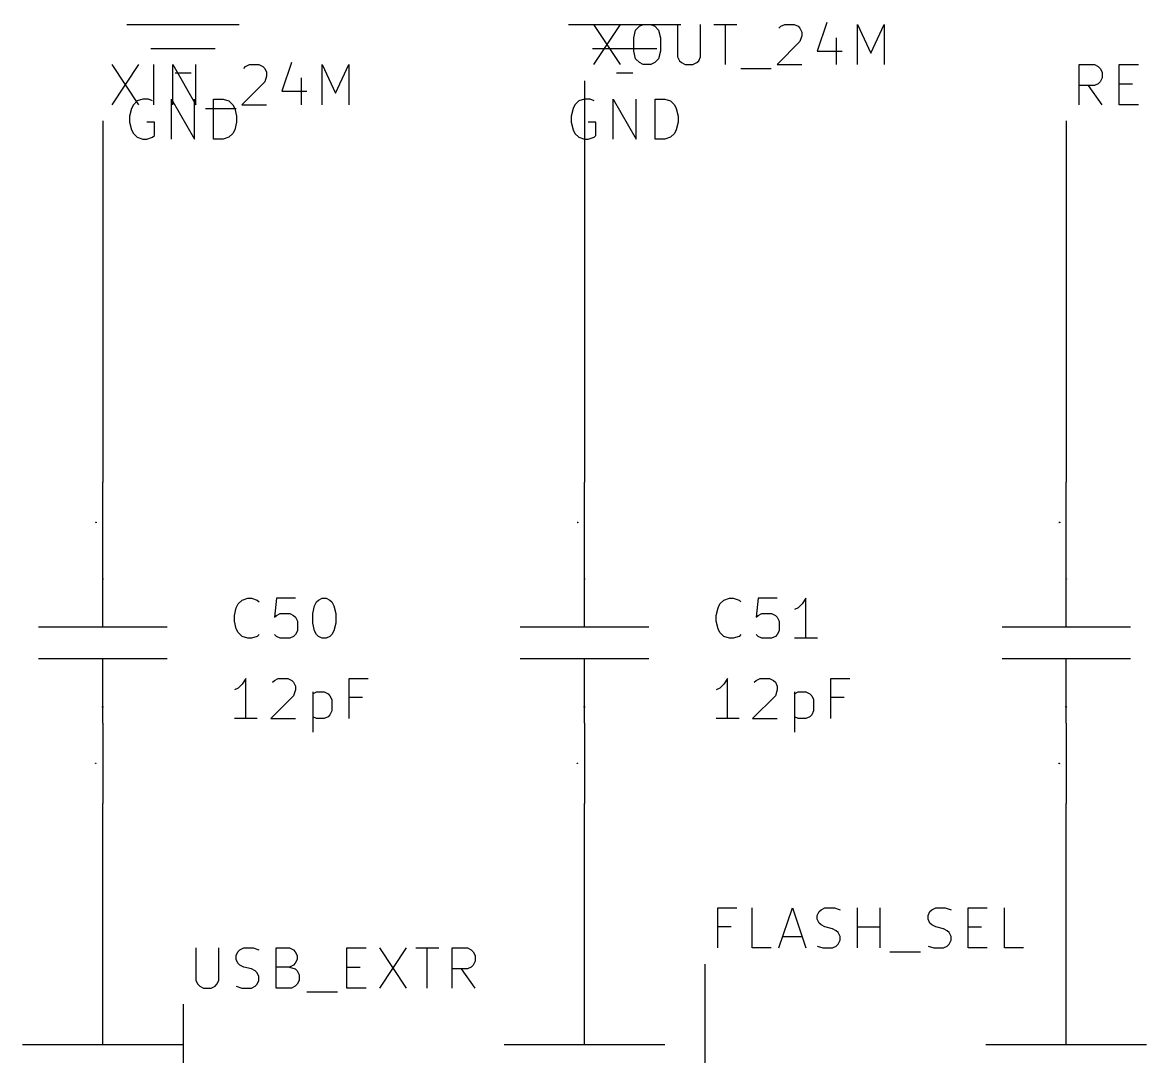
# Model space of a CAD drawing. Header units: millimetres. Extents: x 6 to 290, y -200 to -4.
# Drawn here: x 6.35 to 41.91, y -66.42 to -33.72 of the extents above; entities that cross this region are included whole.
import ezdxf

# ---------------------------------------------------------------- set-up
doc = ezdxf.new("R2010")
doc.units = ezdxf.units.MM
for name, color, linetype in [('GREENSIXTYFIVE', 129, 'CONTINUOUS'), ('LIGHTGREEN', 92, 'CONTINUOUS'), ('LIGHTRED', 12, 'CONTINUOUS'), ('RED', 14, 'CONTINUOUS'), ('REDSIX', 19, 'CONTINUOUS')]:
    doc.layers.add(name, color=color, linetype=linetype)

msp = doc.modelspace()

# ---------------------------------------------------------------- linework, layer by layer
at = {"layer": 'GREENSIXTYFIVE', "linetype": 'CONTINUOUS'}
for p, q in [((9.9786, -36.1997), (9.8576, -36.3207)), ((10.16, -36.1392), (9.9786, -36.1997)), ((10.3414, -36.1392), (10.16, -36.1392)), ((10.4624, -36.1997), (10.3414, -36.1392)), ((11.0671, -37.4092), (11.0671, -36.1392)), ((11.0671, -36.1392), (11.7928, -37.4092)), ((11.7928, -37.4092), (11.7928, -36.1392)), ((12.3976, -37.4092), (12.3976, -36.1392)), ((12.3976, -36.1392), (12.7, -36.1392)), ((12.7, -36.1392), (12.8814, -36.1997)), ((12.8814, -36.1997), (13.0024, -36.3207)), ((23.9486, -36.1997), (23.8276, -36.3207)), ((24.13, -36.1392), (23.9486, -36.1997)), ((24.3114, -36.1392), (24.13, -36.1392)), ((24.4324, -36.1997), (24.3114, -36.1392)), ((25.0371, -37.4092), (25.0371, -36.1392)), ((25.0371, -36.1392), (25.7628, -37.4092)), ((25.7628, -37.4092), (25.7628, -36.1392)), ((26.3676, -37.4092), (26.3676, -36.1392)), ((26.3676, -36.1392), (26.67, -36.1392)), ((26.67, -36.1392), (26.8514, -36.1997)), ((26.8514, -36.1997), (26.9724, -36.3207)), ((9.7971, -36.4416), (9.7367, -36.6835)), ((9.8576, -36.3207), (9.7971, -36.4416)), ((13.0024, -36.3207), (13.0629, -36.4416)), ((13.0629, -36.4416), (13.1233, -36.6835)), ((23.7671, -36.4416), (23.7067, -36.6835)), ((23.8276, -36.3207), (23.7671, -36.4416)), ((26.9724, -36.3207), (27.0329, -36.4416)), ((27.0329, -36.4416), (27.0933, -36.6835)), ((9.7367, -36.6835), (9.7367, -36.8649)), ((9.7367, -36.8649), (9.7971, -37.1068)), ((10.5228, -36.8649), (10.2809, -36.8649)), ((10.5228, -37.2883), (10.5228, -36.8649)), ((13.1233, -36.8649), (13.0629, -37.1068)), ((13.1233, -36.6835), (13.1233, -36.8649)), ((23.7067, -36.6835), (23.7067, -36.8649)), ((23.7067, -36.8649), (23.7671, -37.1068)), ((24.4928, -36.8649), (24.2509, -36.8649)), ((24.4928, -37.2883), (24.4928, -36.8649)), ((27.0933, -36.8649), (27.0329, -37.1068)), ((27.0933, -36.6835), (27.0933, -36.8649)), ((9.7971, -37.1068), (9.8576, -37.2278)), ((9.8576, -37.2278), (9.9786, -37.3488)), ((10.4624, -37.3488), (10.5228, -37.2883)), ((13.0024, -37.2278), (12.8814, -37.3488)), ((13.0629, -37.1068), (13.0024, -37.2278)), ((23.7671, -37.1068), (23.8276, -37.2278)), ((23.8276, -37.2278), (23.9486, -37.3488)), ((24.4324, -37.3488), (24.4928, -37.2883)), ((26.9724, -37.2278), (26.8514, -37.3488)), ((27.0329, -37.1068), (26.9724, -37.2278)), ((9.9786, -37.3488), (10.16, -37.4092)), ((10.16, -37.4092), (10.2809, -37.4092)), ((10.2809, -37.4092), (10.4624, -37.3488)), ((12.7, -37.4092), (12.3976, -37.4092)), ((12.8814, -37.3488), (12.7, -37.4092)), ((23.9486, -37.3488), (24.13, -37.4092)), ((24.13, -37.4092), (24.2509, -37.4092)), ((24.2509, -37.4092), (24.4324, -37.3488)), ((26.67, -37.4092), (26.3676, -37.4092)), ((26.8514, -37.3488), (26.67, -37.4092)), ((8.9018, -51.3201), (8.8764, -51.3201)), ((8.8764, -51.3201), (8.88, -51.3225)), ((8.88, -51.3225), (8.8824, -51.3249)), ((8.8824, -51.3249), (8.8836, -51.3273)), ((8.9018, -51.3128), (8.9018, -51.3273)), ((24.1418, -51.3201), (24.1164, -51.3201)), ((24.1164, -51.3201), (24.12, -51.3225)), ((24.12, -51.3225), (24.1224, -51.3249)), ((24.1224, -51.3249), (24.1236, -51.3273)), ((24.1418, -51.3128), (24.1418, -51.3273)), ((39.3818, -51.3201), (39.3564, -51.3201)), ((39.3564, -51.3201), (39.36, -51.3225)), ((39.36, -51.3225), (39.3624, -51.3249)), ((39.3624, -51.3249), (39.3636, -51.3273)), ((39.3818, -51.3128), (39.3818, -51.3273)), ((13.0531, -52.4687), (13.1135, -52.2268)), ((13.1135, -52.2268), (13.174, -52.1059)), ((13.174, -52.1059), (13.295, -51.9849)), ((13.295, -51.9849), (13.4764, -51.9244)), ((13.4764, -51.9244), (13.5973, -51.9244)), ((13.5973, -51.9244), (13.7788, -51.9849)), ((13.7788, -51.9849), (13.8392, -52.0454)), ((14.3835, -51.9244), (14.3231, -52.5292)), ((14.9883, -51.9244), (14.3835, -51.9244)), ((15.5326, -52.4082), (15.593, -52.1663)), ((15.593, -52.1663), (15.6535, -52.0454)), ((15.6535, -52.0454), (15.714, -51.9849)), ((15.714, -51.9849), (15.8349, -51.9244)), ((15.8349, -51.9244), (15.9559, -51.9244)), ((15.9559, -51.9244), (16.0768, -51.9849)), ((16.0768, -51.9849), (16.1373, -52.0454)), ((16.1373, -52.0454), (16.1978, -52.1663)), ((16.1978, -52.1663), (16.2583, -52.4082)), ((28.2931, -52.4687), (28.3535, -52.2268)), ((28.3535, -52.2268), (28.414, -52.1059)), ((28.414, -52.1059), (28.535, -51.9849)), ((28.535, -51.9849), (28.7164, -51.9244)), ((28.7164, -51.9244), (28.8373, -51.9244)), ((28.8373, -51.9244), (29.0188, -51.9849)), ((29.0188, -51.9849), (29.0792, -52.0454)), ((29.6235, -51.9244), (29.5631, -52.5292)), ((30.2283, -51.9244), (29.6235, -51.9244)), ((30.8935, -52.2268), (30.7726, -52.2873)), ((31.0145, -52.1059), (30.8935, -52.2268)), ((31.1354, -51.9244), (31.0145, -52.1059)), ((31.1354, -53.1944), (31.1354, -51.9244)), ((13.0531, -52.6501), (13.0531, -52.4687)), ((14.3231, -52.5292), (14.3835, -52.4687)), ((14.3835, -52.4687), (14.5045, -52.4082)), ((14.5045, -52.4082), (14.8069, -52.4082)), ((14.8069, -52.4082), (14.9278, -52.4687)), ((14.9278, -52.4687), (14.9883, -52.5292)), ((14.9883, -52.5292), (15.0488, -52.6501)), ((15.5326, -52.7106), (15.5326, -52.4082)), ((16.2583, -52.4082), (16.2583, -52.7106)), ((28.2931, -52.6501), (28.2931, -52.4687)), ((29.5631, -52.5292), (29.6235, -52.4687)), ((29.6235, -52.4687), (29.7445, -52.4082)), ((29.7445, -52.4082), (30.0469, -52.4082)), ((30.0469, -52.4082), (30.1678, -52.4687)), ((30.1678, -52.4687), (30.2283, -52.5292)), ((30.2283, -52.5292), (30.2888, -52.6501)), ((13.1135, -52.892), (13.0531, -52.6501)), ((13.174, -53.013), (13.1135, -52.892)), ((15.0488, -52.9525), (14.9883, -53.0735)), ((15.0488, -52.6501), (15.0488, -52.9525)), ((15.593, -52.9525), (15.5326, -52.7106)), ((15.6535, -53.0735), (15.593, -52.9525)), ((16.1978, -52.9525), (16.1373, -53.0735)), ((16.2583, -52.7106), (16.1978, -52.9525)), ((28.3535, -52.892), (28.2931, -52.6501)), ((28.414, -53.013), (28.3535, -52.892)), ((30.2888, -52.9525), (30.2283, -53.0735)), ((30.2888, -52.6501), (30.2888, -52.9525)), ((13.295, -53.134), (13.174, -53.013)), ((13.4764, -53.1944), (13.295, -53.134)), ((13.5973, -53.1944), (13.4764, -53.1944)), ((13.7788, -53.134), (13.5973, -53.1944)), ((13.8392, -53.0735), (13.7788, -53.134)), ((14.3835, -53.134), (14.3231, -53.0735)), ((14.5045, -53.1944), (14.3835, -53.134)), ((14.8069, -53.1944), (14.5045, -53.1944)), ((14.9278, -53.134), (14.8069, -53.1944)), ((14.9883, -53.0735), (14.9278, -53.134)), ((15.714, -53.134), (15.6535, -53.0735)), ((15.8349, -53.1944), (15.714, -53.134)), ((15.9559, -53.1944), (15.8349, -53.1944)), ((16.0768, -53.134), (15.9559, -53.1944)), ((16.1373, -53.0735), (16.0768, -53.134)), ((28.535, -53.134), (28.414, -53.013)), ((28.7164, -53.1944), (28.535, -53.134)), ((28.8373, -53.1944), (28.7164, -53.1944)), ((29.0188, -53.134), (28.8373, -53.1944)), ((29.0792, -53.0735), (29.0188, -53.134)), ((29.6235, -53.134), (29.5631, -53.0735)), ((29.7445, -53.1944), (29.6235, -53.134)), ((30.0469, -53.1944), (29.7445, -53.1944)), ((30.1678, -53.134), (30.0469, -53.1944)), ((30.2283, -53.0735), (30.1678, -53.134)), ((31.4983, -53.1944), (30.7726, -53.1944)), ((13.295, -54.6459), (13.174, -54.7668)), ((13.4159, -54.4644), (13.295, -54.6459)), ((13.4159, -55.7344), (13.4159, -54.4644)), ((14.2626, -54.5854), (14.323, -54.5249)), ((14.323, -54.5249), (14.444, -54.4644)), ((14.444, -54.4644), (14.7464, -54.4644)), ((14.7464, -54.4644), (14.8673, -54.5249)), ((14.8673, -54.5249), (14.9278, -54.5854)), ((14.9278, -54.5854), (14.9883, -54.7063)), ((14.9883, -54.7063), (14.9883, -54.8273)), ((16.6815, -55.7344), (16.6815, -54.4644)), ((16.6815, -54.4644), (17.2863, -54.4644)), ((28.535, -54.6459), (28.414, -54.7668)), ((28.6559, -54.4644), (28.535, -54.6459)), ((28.6559, -55.7344), (28.6559, -54.4644)), ((29.5026, -54.5854), (29.563, -54.5249)), ((29.563, -54.5249), (29.684, -54.4644)), ((29.684, -54.4644), (29.9864, -54.4644)), ((29.9864, -54.4644), (30.1073, -54.5249)), ((30.1073, -54.5249), (30.1678, -54.5854)), ((30.1678, -54.5854), (30.2283, -54.7063)), ((30.2283, -54.7063), (30.2283, -54.8273)), ((31.9215, -55.7344), (31.9215, -54.4644)), ((31.9215, -54.4644), (32.5263, -54.4644)), ((13.174, -54.7668), (13.0531, -54.8273)), ((14.9278, -55.0087), (14.2021, -55.7344)), ((14.9883, -54.8273), (14.9278, -55.0087)), ((15.5325, -54.8878), (15.5325, -56.1578)), ((15.5325, -54.9482), (15.6535, -54.8878)), ((15.6535, -54.8878), (15.8954, -54.8878)), ((15.8954, -54.8878), (16.0163, -54.9482)), ((16.0163, -54.9482), (16.0768, -55.0087)), ((16.0768, -55.0087), (16.1373, -55.1297)), ((17.1049, -55.0692), (16.6815, -55.0692)), ((28.414, -54.7668), (28.2931, -54.8273)), ((30.1678, -55.0087), (29.4421, -55.7344)), ((30.2283, -54.8273), (30.1678, -55.0087)), ((30.7725, -54.8878), (30.7725, -56.1578)), ((30.7725, -54.9482), (30.8935, -54.8878)), ((30.8935, -54.8878), (31.1354, -54.8878)), ((31.1354, -54.8878), (31.2563, -54.9482)), ((31.2563, -54.9482), (31.3168, -55.0087)), ((31.3168, -55.0087), (31.3773, -55.1297)), ((32.3449, -55.0692), (31.9215, -55.0692)), ((8.8764, -55.3574), (8.8776, -55.355)), ((8.8764, -55.3635), (8.8764, -55.3574)), ((8.8776, -55.3659), (8.8764, -55.3635)), ((8.8776, -55.355), (8.8788, -55.3538)), ((8.8788, -55.3671), (8.8776, -55.3659)), ((8.8788, -55.3538), (8.8812, -55.3526)), ((8.8812, -55.3526), (8.8836, -55.3526)), ((8.8836, -55.3526), (8.8872, -55.3538)), ((8.8872, -55.3538), (8.9018, -55.3683)), ((8.9018, -55.3683), (8.9018, -55.3526)), ((16.1373, -55.1297), (16.1373, -55.4925)), ((24.1164, -55.3574), (24.1176, -55.355)), ((24.1164, -55.3635), (24.1164, -55.3574)), ((24.1176, -55.3659), (24.1164, -55.3635)), ((24.1176, -55.355), (24.1188, -55.3538)), ((24.1188, -55.3671), (24.1176, -55.3659)), ((24.1188, -55.3538), (24.1212, -55.3526)), ((24.1212, -55.3526), (24.1236, -55.3526)), ((24.1236, -55.3526), (24.1272, -55.3538)), ((24.1272, -55.3538), (24.1418, -55.3683)), ((24.1418, -55.3683), (24.1418, -55.3526)), ((31.3773, -55.1297), (31.3773, -55.4925)), ((39.3564, -55.3574), (39.3576, -55.355)), ((39.3564, -55.3635), (39.3564, -55.3574)), ((39.3576, -55.3659), (39.3564, -55.3635)), ((39.3576, -55.355), (39.3588, -55.3538)), ((39.3588, -55.3671), (39.3576, -55.3659)), ((39.3588, -55.3538), (39.3612, -55.3526)), ((39.3612, -55.3526), (39.3636, -55.3526)), ((39.3636, -55.3526), (39.3672, -55.3538)), ((39.3672, -55.3538), (39.3818, -55.3683)), ((39.3818, -55.3683), (39.3818, -55.3526)), ((13.7788, -55.7344), (13.0531, -55.7344)), ((14.2021, -55.7344), (14.9883, -55.7344)), ((15.6535, -55.7344), (15.5325, -55.674)), ((15.8954, -55.7344), (15.6535, -55.7344)), ((16.0163, -55.674), (15.8954, -55.7344)), ((16.0768, -55.6135), (16.0163, -55.674)), ((16.1373, -55.4925), (16.0768, -55.6135)), ((29.0188, -55.7344), (28.2931, -55.7344)), ((29.4421, -55.7344), (30.2283, -55.7344)), ((30.8935, -55.7344), (30.7725, -55.674)), ((31.1354, -55.7344), (30.8935, -55.7344)), ((31.2563, -55.674), (31.1354, -55.7344)), ((31.3168, -55.6135), (31.2563, -55.674)), ((31.3773, -55.4925), (31.3168, -55.6135))]:
    msp.add_line(p, q, dxfattribs=at)
at = {"layer": 'LIGHTGREEN', "linetype": 'CONTINUOUS'}
for p, q in [((24.13, -35.56), (24.13, -48.26)), ((8.89, -36.83), (8.89, -48.26)), ((39.37, -36.83), (39.37, -48.26)), ((8.89, -63.5), (8.89, -58.42)), ((24.13, -63.5), (24.13, -58.42)), ((39.37, -63.5), (39.37, -58.42)), ((27.94, -63.5), (27.94, -77.47)), ((11.43, -64.77), (11.43, -77.47))]:
    msp.add_line(p, q, dxfattribs=at)
at = {"layer": 'LIGHTRED', "linetype": 'CONTINUOUS'}
for p, q in [((8.6837, -49.53), (8.6583, -49.53)), ((8.6583, -49.53), (8.6619, -49.5324)), ((8.6619, -49.5324), (8.6643, -49.5348)), ((8.6643, -49.5348), (8.6655, -49.5372)), ((8.6837, -49.5227), (8.6837, -49.5372)), ((23.9237, -49.53), (23.8983, -49.53)), ((23.8983, -49.53), (23.9019, -49.5324)), ((23.9019, -49.5324), (23.9043, -49.5348)), ((23.9043, -49.5348), (23.9055, -49.5372)), ((23.9237, -49.5227), (23.9237, -49.5372)), ((39.1637, -49.53), (39.1383, -49.53)), ((39.1383, -49.53), (39.1419, -49.5324)), ((39.1419, -49.5324), (39.1443, -49.5348)), ((39.1443, -49.5348), (39.1455, -49.5372)), ((39.1637, -49.5227), (39.1637, -49.5372)), ((8.6583, -57.1475), (8.6595, -57.1451)), ((8.6583, -57.1536), (8.6583, -57.1475)), ((8.6595, -57.156), (8.6583, -57.1536)), ((8.6595, -57.1451), (8.6607, -57.1439)), ((8.6607, -57.1572), (8.6595, -57.156)), ((8.6607, -57.1439), (8.6631, -57.1427)), ((8.6631, -57.1427), (8.6655, -57.1427)), ((8.6655, -57.1427), (8.6691, -57.1439)), ((8.6691, -57.1439), (8.6837, -57.1584)), ((8.6837, -57.1584), (8.6837, -57.1427)), ((23.8983, -57.1475), (23.8995, -57.1451)), ((23.8983, -57.1536), (23.8983, -57.1475)), ((23.8995, -57.156), (23.8983, -57.1536)), ((23.8995, -57.1451), (23.9007, -57.1439)), ((23.9007, -57.1572), (23.8995, -57.156)), ((23.9007, -57.1439), (23.9031, -57.1427)), ((23.9031, -57.1427), (23.9055, -57.1427)), ((23.9055, -57.1427), (23.9091, -57.1439)), ((23.9091, -57.1439), (23.9237, -57.1584)), ((23.9237, -57.1584), (23.9237, -57.1427)), ((39.1383, -57.1475), (39.1395, -57.1451)), ((39.1383, -57.1536), (39.1383, -57.1475)), ((39.1395, -57.156), (39.1383, -57.1536)), ((39.1395, -57.1451), (39.1407, -57.1439)), ((39.1407, -57.1572), (39.1395, -57.156)), ((39.1407, -57.1439), (39.1431, -57.1427)), ((39.1431, -57.1427), (39.1455, -57.1427)), ((39.1455, -57.1427), (39.1491, -57.1439)), ((39.1491, -57.1439), (39.1637, -57.1584)), ((39.1637, -57.1584), (39.1637, -57.1427))]:
    msp.add_line(p, q, dxfattribs=at)
at = {"layer": 'RED', "linetype": 'CONTINUOUS'}
for p, q in [((9.652, -33.782), (13.208, -33.782)), ((23.622, -33.782), (27.178, -33.782)), ((10.414, -34.544), (12.446, -34.544)), ((24.384, -34.544), (26.416, -34.544)), ((11.176, -35.306), (11.684, -35.306)), ((25.146, -35.306), (25.654, -35.306)), ((8.89, -50.8), (8.89, -48.26)), ((24.13, -50.8), (24.13, -48.26)), ((39.37, -50.8), (39.37, -48.26)), ((8.89, -52.832), (8.89, -50.8)), ((24.13, -52.832), (24.13, -50.8)), ((39.37, -52.832), (39.37, -50.8)), ((6.858, -52.832), (10.922, -52.832)), ((22.098, -52.832), (26.162, -52.832)), ((37.338, -52.832), (41.402, -52.832)), ((10.922, -53.848), (6.858, -53.848)), ((8.89, -55.88), (8.89, -53.848)), ((26.162, -53.848), (22.098, -53.848)), ((24.13, -55.88), (24.13, -53.848)), ((41.402, -53.848), (37.338, -53.848)), ((39.37, -55.88), (39.37, -53.848)), ((8.89, -55.88), (8.89, -58.42)), ((24.13, -55.88), (24.13, -58.42)), ((39.37, -55.88), (39.37, -58.42)), ((8.89, -66.04), (8.89, -63.5)), ((24.13, -66.04), (24.13, -63.5)), ((39.37, -66.04), (39.37, -63.5)), ((39.37, -66.04), (39.37, -63.5)), ((6.35, -66.04), (11.43, -66.04)), ((21.59, -66.04), (26.67, -66.04)), ((36.83, -66.04), (41.91, -66.04))]:
    msp.add_line(p, q, dxfattribs=at)
at = {"layer": 'REDSIX', "linetype": 'CONTINUOUS'}
for p, q in [((24.4158, -33.7769), (25.2624, -35.0469)), ((25.2624, -33.7769), (24.4158, -35.0469)), ((25.8672, -33.8374), (25.9881, -33.7769)), ((25.9881, -33.7769), (26.23, -33.7769)), ((26.23, -33.7769), (26.351, -33.8374)), ((27.0767, -33.7769), (27.0767, -34.805)), ((27.8024, -34.805), (27.8024, -33.7769)), ((28.2258, -33.7769), (28.9515, -33.7769)), ((28.5887, -35.0469), (28.5887, -33.7769)), ((30.3424, -33.8374), (30.4634, -33.7769)), ((30.4634, -33.7769), (30.7658, -33.7769)), ((30.7658, -33.7769), (30.8867, -33.8374)), ((31.7938, -33.7165), (31.4915, -34.6236)), ((32.7614, -35.0469), (32.7614, -33.7769)), ((32.7614, -33.7769), (33.1848, -34.6841)), ((33.1848, -34.6841), (33.6081, -33.7769)), ((33.6081, -33.7769), (33.6081, -35.0469)), ((25.6858, -34.2003), (25.7462, -33.9584)), ((25.7462, -33.9584), (25.8672, -33.8374)), ((26.351, -33.8374), (26.4719, -33.9584)), ((26.4719, -33.9584), (26.5324, -34.2003)), ((30.282, -33.8979), (30.3424, -33.8374)), ((30.8867, -33.8374), (30.9472, -33.8979)), ((30.9472, -33.8979), (31.0077, -34.0188)), ((31.0077, -34.0188), (31.0077, -34.1398)), ((25.6858, -34.6236), (25.6858, -34.2003)), ((26.5324, -34.2003), (26.5324, -34.6236)), ((30.9472, -34.3212), (30.2215, -35.0469)), ((31.0077, -34.1398), (30.9472, -34.3212)), ((32.0962, -34.2003), (32.0962, -35.0469)), ((25.7462, -34.8655), (25.6858, -34.6236)), ((26.5324, -34.6236), (26.4719, -34.8655)), ((27.0767, -34.805), (27.1372, -34.926)), ((27.742, -34.926), (27.8024, -34.805)), ((31.4915, -34.6236), (32.2776, -34.6236)), ((9.1758, -35.0469), (10.0224, -36.3169)), ((10.0224, -35.0469), (9.1758, -36.3169)), ((10.5062, -36.3169), (10.5062, -35.0469)), ((11.111, -36.3169), (11.111, -35.0469)), ((11.111, -35.0469), (11.8367, -36.3169)), ((11.8367, -36.3169), (11.8367, -35.0469)), ((13.3487, -35.1679), (13.4091, -35.1074)), ((13.4091, -35.1074), (13.5301, -35.0469)), ((13.5301, -35.0469), (13.8325, -35.0469)), ((13.8325, -35.0469), (13.9534, -35.1074)), ((13.9534, -35.1074), (14.0139, -35.1679)), ((14.0139, -35.1679), (14.0744, -35.2888)), ((14.8605, -34.9865), (14.5582, -35.8936)), ((15.8281, -36.3169), (15.8281, -35.0469)), ((15.8281, -35.0469), (16.2515, -35.9541)), ((16.2515, -35.9541), (16.6748, -35.0469)), ((16.6748, -35.0469), (16.6748, -36.3169)), ((25.8672, -34.9865), (25.7462, -34.8655)), ((25.9881, -35.0469), (25.8672, -34.9865)), ((26.23, -35.0469), (25.9881, -35.0469)), ((26.351, -34.9865), (26.23, -35.0469)), ((26.4719, -34.8655), (26.351, -34.9865)), ((27.1372, -34.926), (27.1977, -34.9865)), ((27.1977, -34.9865), (27.3186, -35.0469)), ((27.3186, -35.0469), (27.5605, -35.0469)), ((27.5605, -35.0469), (27.6815, -34.9865)), ((27.6815, -34.9865), (27.742, -34.926)), ((29.0725, -35.1679), (30.0401, -35.1679)), ((30.2215, -35.0469), (31.0077, -35.0469)), ((39.7767, -36.3169), (39.7767, -35.0469)), ((39.7767, -35.0469), (40.2605, -35.0469)), ((40.2605, -35.0469), (40.3815, -35.1074)), ((40.3815, -35.1074), (40.442, -35.1679)), ((40.442, -35.1679), (40.5024, -35.2888)), ((41.0467, -36.3169), (41.0467, -35.0469)), ((41.0467, -35.0469), (41.6515, -35.0469)), ((14.0744, -35.4098), (14.0139, -35.5912)), ((14.0744, -35.2888), (14.0744, -35.4098)), ((15.1629, -35.4703), (15.1629, -36.3169)), ((40.5024, -35.4703), (40.442, -35.5912)), ((40.5024, -35.2888), (40.5024, -35.4703)), ((14.0139, -35.5912), (13.2882, -36.3169)), ((14.5582, -35.8936), (15.3443, -35.8936)), ((40.2605, -35.7122), (39.7767, -35.7122)), ((40.5024, -36.3169), (40.0791, -35.7122)), ((40.3815, -35.6517), (40.2605, -35.7122)), ((40.442, -35.5912), (40.3815, -35.6517)), ((41.0467, -35.6517), (41.4701, -35.6517)), ((12.1392, -36.4379), (13.1068, -36.4379)), ((13.2882, -36.3169), (14.0744, -36.3169)), ((41.6515, -36.3169), (41.0467, -36.3169)), ((28.3467, -62.9869), (28.3467, -61.7169)), ((28.3467, -61.7169), (28.9515, -61.7169)), ((29.4353, -62.9869), (29.4353, -61.7169)), ((30.282, -62.9869), (30.7053, -61.7169)), ((30.7053, -61.7169), (31.1287, -62.9869)), ((31.4916, -61.9588), (31.552, -61.8379)), ((31.552, -61.8379), (31.6125, -61.7774)), ((31.6125, -61.7774), (31.7335, -61.7169)), ((31.7335, -61.7169), (32.0358, -61.7169)), ((32.0358, -61.7169), (32.2173, -61.7774)), ((32.7615, -62.9869), (32.7615, -61.7169)), ((33.4872, -62.9869), (33.4872, -61.7169)), ((34.9992, -61.9588), (35.0596, -61.8379)), ((35.0596, -61.8379), (35.1201, -61.7774)), ((35.1201, -61.7774), (35.2411, -61.7169)), ((35.2411, -61.7169), (35.5434, -61.7169)), ((35.5434, -61.7169), (35.7249, -61.7774)), ((36.2691, -62.9869), (36.2691, -61.7169)), ((36.2691, -61.7169), (36.8739, -61.7169)), ((37.4181, -62.9869), (37.4181, -61.7169)), ((31.4916, -62.0798), (31.4916, -61.9588)), ((31.552, -62.2007), (31.4916, -62.0798)), ((31.6125, -62.2612), (31.552, -62.2007)), ((34.9992, -62.0798), (34.9992, -61.9588)), ((35.0596, -62.2007), (34.9992, -62.0798)), ((35.1201, -62.2612), (35.0596, -62.2007)), ((28.7701, -62.3217), (28.3467, -62.3217)), ((31.7335, -62.3217), (31.6125, -62.2612)), ((31.9754, -62.3822), (31.7335, -62.3217)), ((32.0963, -62.4426), (31.9754, -62.3822)), ((32.1568, -62.5031), (32.0963, -62.4426)), ((32.2173, -62.6241), (32.1568, -62.5031)), ((32.7615, -62.3217), (33.4872, -62.3217)), ((35.2411, -62.3217), (35.1201, -62.2612)), ((35.483, -62.3822), (35.2411, -62.3217)), ((35.6039, -62.4426), (35.483, -62.3822)), ((35.6644, -62.5031), (35.6039, -62.4426)), ((35.7249, -62.6241), (35.6644, -62.5031)), ((36.2691, -62.3217), (36.6925, -62.3217)), ((30.403, -62.6241), (31.0077, -62.6241)), ((31.4916, -62.9265), (31.673, -62.9869)), ((31.9754, -62.9869), (32.0963, -62.9265)), ((32.0963, -62.9265), (32.1568, -62.866)), ((32.1568, -62.866), (32.2173, -62.745)), ((32.2173, -62.745), (32.2173, -62.6241)), ((34.9992, -62.9265), (35.1806, -62.9869)), ((35.483, -62.9869), (35.6039, -62.9265)), ((35.6039, -62.9265), (35.6644, -62.866)), ((35.6644, -62.866), (35.7249, -62.745)), ((35.7249, -62.745), (35.7249, -62.6241)), ((11.8367, -62.9869), (11.8367, -64.015)), ((12.5624, -64.015), (12.5624, -62.9869)), ((13.1068, -63.2288), (13.1672, -63.1079)), ((13.1068, -63.3498), (13.1068, -63.2288)), ((13.1672, -63.1079), (13.2277, -63.0474)), ((13.2277, -63.0474), (13.3487, -62.9869)), ((13.3487, -62.9869), (13.651, -62.9869)), ((13.651, -62.9869), (13.8325, -63.0474)), ((14.3767, -64.2569), (14.3767, -62.9869)), ((14.3767, -62.9869), (14.8001, -62.9869)), ((14.8001, -62.9869), (14.921, -63.0474)), ((14.921, -63.0474), (14.9815, -63.1079)), ((14.9815, -63.1079), (15.042, -63.2288)), ((15.042, -63.2288), (15.042, -63.3498)), ((16.6143, -64.2569), (16.6143, -62.9869)), ((16.6143, -62.9869), (17.2191, -62.9869)), ((17.6424, -62.9869), (18.489, -64.2569)), ((18.489, -62.9869), (17.6424, -64.2569)), ((18.7914, -62.9869), (19.5171, -62.9869)), ((19.1543, -64.2569), (19.1543, -62.9869)), ((19.9404, -64.2569), (19.9404, -62.9869)), ((19.9404, -62.9869), (20.4242, -62.9869)), ((20.4242, -62.9869), (20.5452, -63.0474)), ((20.5452, -63.0474), (20.6057, -63.1079)), ((20.6057, -63.1079), (20.6661, -63.2288)), ((20.6661, -63.2288), (20.6661, -63.4103)), ((30.0401, -62.9869), (29.4353, -62.9869)), ((31.673, -62.9869), (31.9754, -62.9869)), ((33.7897, -63.1079), (34.7573, -63.1079)), ((35.1806, -62.9869), (35.483, -62.9869)), ((36.8739, -62.9869), (36.2691, -62.9869)), ((38.0229, -62.9869), (37.4181, -62.9869)), ((13.1672, -63.4707), (13.1068, -63.3498)), ((13.2277, -63.5312), (13.1672, -63.4707)), ((13.3487, -63.5917), (13.2277, -63.5312)), ((13.5906, -63.6522), (13.3487, -63.5917)), ((13.7115, -63.7126), (13.5906, -63.6522)), ((14.8001, -63.5917), (14.3767, -63.5917)), ((14.921, -63.5312), (14.8001, -63.5917)), ((14.8001, -63.5917), (14.9815, -63.6522)), ((14.9815, -63.4707), (14.921, -63.5312)), ((15.042, -63.3498), (14.9815, -63.4707)), ((14.9815, -63.6522), (15.042, -63.7126)), ((16.6143, -63.5917), (17.0377, -63.5917)), ((20.4242, -63.6522), (19.9404, -63.6522)), ((20.6661, -64.2569), (20.2428, -63.6522)), ((20.5452, -63.5917), (20.4242, -63.6522)), ((20.6057, -63.5312), (20.5452, -63.5917)), ((20.6661, -63.4103), (20.6057, -63.5312)), ((13.772, -63.7731), (13.7115, -63.7126)), ((13.8325, -63.8941), (13.772, -63.7731)), ((13.8325, -64.015), (13.8325, -63.8941)), ((15.042, -63.7126), (15.1024, -63.8336)), ((15.1024, -63.8336), (15.1024, -64.015)), ((11.8367, -64.015), (11.8972, -64.136)), ((11.8972, -64.136), (11.9577, -64.1965)), ((11.9577, -64.1965), (12.0786, -64.2569)), ((12.0786, -64.2569), (12.3205, -64.2569)), ((12.3205, -64.2569), (12.4415, -64.1965)), ((12.4415, -64.1965), (12.502, -64.136)), ((12.502, -64.136), (12.5624, -64.015)), ((13.1068, -64.1965), (13.2882, -64.2569)), ((13.2882, -64.2569), (13.5906, -64.2569)), ((13.5906, -64.2569), (13.7115, -64.1965)), ((13.7115, -64.1965), (13.772, -64.136)), ((13.772, -64.136), (13.8325, -64.015)), ((14.8605, -64.2569), (14.3767, -64.2569)), ((14.9815, -64.1965), (14.8605, -64.2569)), ((15.042, -64.136), (14.9815, -64.1965)), ((15.1024, -64.015), (15.042, -64.136)), ((17.2191, -64.2569), (16.6143, -64.2569)), ((15.3444, -64.3779), (16.312, -64.3779))]:
    msp.add_line(p, q, dxfattribs=at)

doc.saveas('drawing.dxf')
